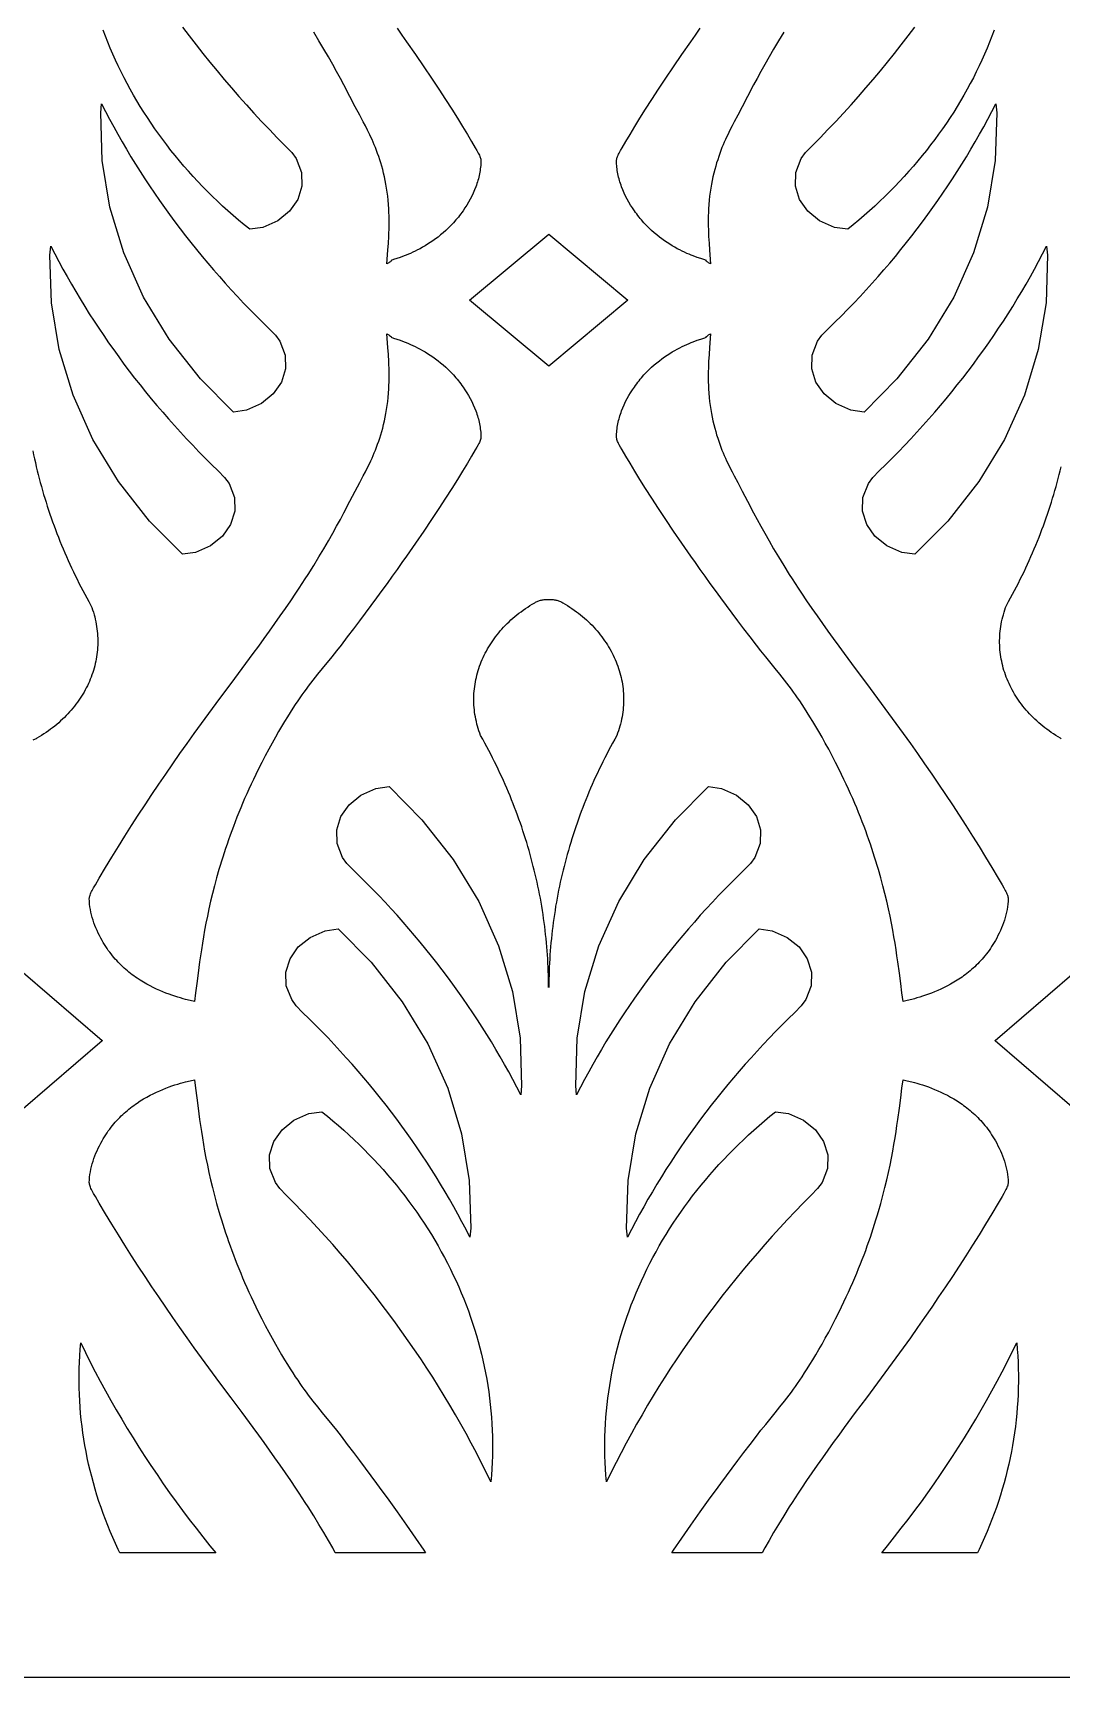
# Model space of a CAD drawing. Extents: x -412 to 412, y -418 to 418.
# Drawn here: x -251 to -3.2, y -417.5 to -21.1 of the extents above; entities that cross this region are included whole.
import ezdxf

# ---------------------------------------------------------------- set-up
doc = ezdxf.new("R2010")
doc.units = 0
doc.layers.add('LAYER_1', color=18, linetype='CONTINUOUS')

msp = doc.modelspace()

# ---------------------------------------------------------------- linework, layer by layer
at = {"layer": 'LAYER_1'}
for points in [[(-412.5, -417.5), (412.5, -417.5), (412.5, 417.5), (-412.5, 417.5)], [(-233.49, -40.05), (-232.52, -41.88), (-231.53, -43.7), (-230.52, -45.52), (-229.49, -47.33), (-228.44, -49.13), (-227.36, -50.92), (-226.27, -52.7), (-225.16, -54.47), (-224.02, -56.23), (-222.87, -57.98), (-221.7, -59.72), (-220.5, -61.46), (-219.29, -63.18), (-218.05, -64.89), (-216.8, -66.6), (-215.53, -68.29), (-214.23, -69.97), (-212.92, -71.64), (-211.59, -73.3), (-210.24, -74.96), (-208.87, -76.6), (-207.48, -78.22), (-206.07, -79.84), (-204.64, -81.45), (-203.19, -83.04), (-201.73, -84.63), (-200.24, -86.2), (-198.74, -87.76), (-197.22, -89.31), (-195.68, -90.85), (-194.12, -92.37), (-192.54, -93.96), (-191.48, -95.43), (-190.19, -98.76), (-190.1, -102.07), (-191.1, -105.27), (-193.08, -108.13), (-195.93, -110.44), (-199.53, -112.01), (-202.69, -112.48), (-210.62, -104.5), (-218.14, -94.92), (-224.31, -84.76), (-229.08, -74.12), (-232.42, -63.11), (-234.29, -51.82), (-234.66, -40.36), (-234.43, -38.2)], [(-18.75, -40.36), (-19.12, -51.82), (-20.99, -63.11), (-24.33, -74.12), (-29.1, -84.76), (-35.27, -94.92), (-42.79, -104.5), (-50.71, -112.48), (-53.88, -112.01), (-57.48, -110.44), (-60.33, -108.13), (-62.31, -105.27), (-63.31, -102.07), (-63.22, -98.76), (-61.93, -95.43), (-60.87, -93.96), (-59.29, -92.37), (-57.73, -90.85), (-56.19, -89.31), (-54.67, -87.76), (-53.17, -86.2), (-51.68, -84.63), (-50.22, -83.04), (-48.77, -81.45), (-47.34, -79.84), (-45.93, -78.22), (-44.54, -76.6), (-43.17, -74.96), (-41.82, -73.3), (-40.49, -71.64), (-39.18, -69.97), (-37.88, -68.29), (-36.61, -66.6), (-35.36, -64.89), (-34.12, -63.18), (-32.91, -61.46), (-31.71, -59.72), (-30.54, -57.98), (-29.39, -56.23), (-28.25, -54.47), (-27.14, -52.7), (-26.05, -50.92), (-24.97, -49.13), (-23.92, -47.33), (-22.89, -45.52), (-21.88, -43.7), (-20.89, -41.88), (-19.92, -40.05), (-18.98, -38.2)], [(-107.64, -85.48), (-126.7, -101.39), (-145.77, -85.48), (-126.7, -69.57)], [(-245.73, -74.36), (-244.76, -76.19), (-243.77, -78.02), (-242.76, -79.83), (-241.73, -81.64), (-240.68, -83.44), (-239.61, -85.23), (-238.52, -87.01), (-237.4, -88.78), (-236.27, -90.54), (-235.12, -92.3), (-233.94, -94.04), (-232.75, -95.77), (-231.53, -97.49), (-230.3, -99.21), (-229.05, -100.91), (-227.77, -102.6), (-226.48, -104.29), (-225.17, -105.96), (-223.83, -107.62), (-222.48, -109.27), (-221.11, -110.91), (-219.72, -112.54), (-218.31, -114.16), (-216.88, -115.76), (-215.44, -117.36), (-213.97, -118.94), (-212.49, -120.51), (-210.98, -122.08), (-209.46, -123.62), (-207.92, -125.16), (-206.36, -126.69), (-204.79, -128.27), (-203.73, -129.75), (-202.43, -133.07), (-202.35, -136.39), (-203.35, -139.59), (-205.33, -142.45), (-208.17, -144.76), (-211.78, -146.32), (-214.94, -146.79), (-222.87, -138.81), (-230.39, -129.23), (-236.55, -119.07), (-241.32, -108.44), (-244.67, -97.42), (-246.54, -86.14), (-246.9, -74.67), (-246.68, -72.52)], [(-6.51, -74.67), (-6.87, -86.14), (-8.74, -97.42), (-12.08, -108.44), (-16.86, -119.07), (-23.02, -129.23), (-30.54, -138.81), (-38.47, -146.79), (-41.63, -146.32), (-45.24, -144.76), (-48.08, -142.45), (-50.06, -139.59), (-51.06, -136.39), (-50.98, -133.07), (-49.68, -129.75), (-48.62, -128.27), (-47.05, -126.69), (-45.49, -125.16), (-43.95, -123.62), (-42.43, -122.08), (-40.92, -120.51), (-39.44, -118.94), (-37.97, -117.36), (-36.52, -115.76), (-35.1, -114.16), (-33.69, -112.54), (-32.3, -110.91), (-30.93, -109.27), (-29.57, -107.62), (-28.24, -105.96), (-26.93, -104.29), (-25.64, -102.6), (-24.36, -100.91), (-23.11, -99.21), (-21.88, -97.49), (-20.66, -95.77), (-19.47, -94.04), (-18.29, -92.3), (-17.14, -90.54), (-16.01, -88.78), (-14.89, -87.01), (-13.8, -85.23), (-12.73, -83.44), (-11.68, -81.64), (-10.64, -79.83), (-9.63, -78.02), (-8.65, -76.19), (-7.68, -74.36), (-6.73, -72.52)], [(-165.24, -93.91), (-165.03, -94.04), (-164.85, -94.16), (-164.72, -94.26), (-164.67, -94.31), (-164.64, -94.35), (-164.63, -94.39), (-164.63, -94.42), (-164.66, -94.45), (-164.7, -94.47), (-164.08, -94.66), (-163.33, -94.9), (-162.49, -95.19), (-161.54, -95.54), (-161.04, -95.73), (-160.52, -95.95), (-159.99, -96.18), (-159.43, -96.43), (-158.87, -96.7), (-158.29, -96.99), (-157.7, -97.3), (-157.1, -97.63), (-156.49, -97.99), (-155.87, -98.36), (-155.25, -98.76), (-154.62, -99.19), (-153.99, -99.64), (-153.37, -100.11), (-152.74, -100.61), (-152.11, -101.14), (-151.49, -101.7), (-150.87, -102.28), (-150.26, -102.9), (-149.65, -103.55), (-149.06, -104.22), (-148.77, -104.57), (-148.48, -104.93), (-148.19, -105.3), (-147.9, -105.67), (-147.62, -106.06), (-147.35, -106.45), (-146.89, -107.12), (-146.45, -107.82), (-146.03, -108.52), (-145.63, -109.24), (-145.25, -109.97), (-144.9, -110.72), (-144.57, -111.47), (-144.27, -112.23), (-144.13, -112.61), (-144, -113), (-143.87, -113.38), (-143.75, -113.77), (-143.65, -114.16), (-143.55, -114.55), (-143.45, -114.95), (-143.37, -115.34), (-143.3, -115.73), (-143.23, -116.13), (-143.18, -116.52), (-143.13, -116.92), (-143.09, -117.31), (-143.07, -117.71), (-143.05, -118.11), (-143.05, -118.5), (-143.06, -118.68), (-143.09, -118.88), (-143.15, -119.09), (-143.22, -119.31), (-143.31, -119.55), (-143.42, -119.81), (-143.55, -120.08), (-143.69, -120.36), (-144.03, -120.97), (-144.41, -121.63), (-145.29, -123.14), (-146.31, -124.85), (-147.44, -126.72), (-148.69, -128.75), (-150.06, -130.93), (-151.55, -133.26), (-153.17, -135.75), (-154.92, -138.39), (-156.79, -141.18), (-158.8, -144.11), (-160.94, -147.2), (-162.06, -148.79), (-163.22, -150.42), (-164.41, -152.09), (-165.64, -153.79), (-166.9, -155.53), (-168.2, -157.3), (-169.53, -159.11), (-170.9, -160.95), (-172.31, -162.83), (-173.75, -164.74), (-175.23, -166.69), (-176.75, -168.66), (-177.86, -170.09), (-178.99, -171.5), (-181.28, -174.31), (-182.41, -175.72), (-183.54, -177.14), (-184.09, -177.86), (-184.64, -178.57), (-185.18, -179.3), (-185.71, -180.02), (-186.16, -180.67), (-186.66, -181.38), (-187.19, -182.15), (-187.76, -183), (-188.36, -183.91), (-188.99, -184.9), (-189.66, -185.95), (-190.35, -187.08), (-191.06, -188.27), (-191.81, -189.54), (-192.57, -190.88), (-193.36, -192.3), (-194.17, -193.78), (-195, -195.34), (-195.85, -196.98), (-196.71, -198.69), (-197.29, -199.88), (-197.86, -201.06), (-198.41, -202.23), (-198.94, -203.39), (-199.46, -204.54), (-199.97, -205.69), (-200.46, -206.83), (-200.93, -207.95), (-201.39, -209.07), (-201.84, -210.19), (-202.27, -211.29), (-202.69, -212.38), (-203.09, -213.47), (-203.48, -214.54), (-203.86, -215.61), (-204.22, -216.67), (-204.58, -217.71), (-204.92, -218.75), (-205.25, -219.78), (-205.57, -220.8), (-205.87, -221.81), (-206.17, -222.81), (-206.73, -224.78), (-207.24, -226.71), (-207.72, -228.6), (-208.16, -230.44), (-208.57, -232.24), (-208.95, -234), (-209.29, -235.72), (-209.61, -237.38), (-209.9, -239.01), (-210.16, -240.58), (-210.4, -242.11), (-210.63, -243.59), (-210.83, -245.02), (-211.2, -247.74), (-211.52, -250.24), (-211.81, -252.54), (-212.09, -254.61), (-213.08, -254.38), (-214.2, -254.1), (-214.81, -253.93), (-215.44, -253.75), (-216.1, -253.56), (-216.78, -253.35), (-217.48, -253.11), (-218.19, -252.86), (-218.93, -252.59), (-219.68, -252.29), (-220.44, -251.97), (-221.21, -251.63), (-221.98, -251.26), (-222.77, -250.86), (-223.55, -250.43), (-224.34, -249.98), (-225.13, -249.49), (-225.91, -248.97), (-226.3, -248.7), (-226.69, -248.42), (-227.08, -248.14), (-227.46, -247.84), (-227.85, -247.54), (-228.23, -247.22), (-228.6, -246.9), (-228.98, -246.57), (-229.35, -246.23), (-229.72, -245.87), (-230.08, -245.51), (-230.44, -245.14), (-230.79, -244.76), (-231.14, -244.37), (-231.49, -243.97), (-231.83, -243.56), (-232.16, -243.14), (-232.49, -242.71), (-232.82, -242.27), (-233.13, -241.81), (-233.44, -241.35), (-233.74, -240.88), (-234.04, -240.39), (-234.33, -239.89), (-234.65, -239.3), (-234.96, -238.71), (-235.26, -238.11), (-235.54, -237.49), (-235.81, -236.88), (-236.06, -236.25), (-236.29, -235.62), (-236.5, -234.99), (-236.7, -234.35), (-236.87, -233.71), (-237.02, -233.06), (-237.15, -232.41), (-237.25, -231.76), (-237.33, -231.11), (-237.38, -230.45), (-237.4, -229.8), (-237.39, -229.61), (-237.36, -229.4), (-237.3, -229.17), (-237.22, -228.94), (-237.12, -228.68), (-237.01, -228.41), (-236.87, -228.12), (-236.72, -227.82), (-236.36, -227.18), (-235.95, -226.47), (-235.01, -224.86), (-233.49, -222.31), (-231.95, -219.77), (-230.4, -217.23), (-228.82, -214.71), (-227.23, -212.2), (-225.61, -209.69), (-223.98, -207.2), (-222.33, -204.71), (-220.67, -202.23), (-218.99, -199.76), (-217.29, -197.3), (-215.58, -194.85), (-213.85, -192.41), (-212.11, -189.98), (-210.35, -187.56), (-208.58, -185.14), (-205.92, -181.54), (-203.25, -177.94), (-200.58, -174.34), (-197.92, -170.74), (-196.59, -168.93), (-195.28, -167.12), (-193.97, -165.3), (-192.67, -163.48), (-191.39, -161.66), (-190.11, -159.82), (-188.85, -157.98), (-187.6, -156.13), (-186.84, -154.97), (-186.09, -153.84), (-185.37, -152.72), (-184.67, -151.62), (-183.33, -149.48), (-182.07, -147.41), (-180.89, -145.43), (-179.79, -143.54), (-178.76, -141.72), (-177.8, -140), (-176.91, -138.36), (-176.07, -136.81), (-174.59, -133.98), (-173.32, -131.53), (-172.24, -129.46), (-171.38, -127.85), (-170.88, -126.91), (-170.36, -125.89), (-169.83, -124.79), (-169.55, -124.21), (-169.28, -123.6), (-169, -122.98), (-168.73, -122.33), (-168.46, -121.66), (-168.19, -120.97), (-167.93, -120.25), (-167.67, -119.52), (-167.42, -118.76), (-167.17, -117.98), (-166.93, -117.18), (-166.71, -116.36), (-166.49, -115.51), (-166.29, -114.64), (-166.1, -113.75), (-165.92, -112.84), (-165.76, -111.9), (-165.62, -110.94), (-165.49, -109.96), (-165.38, -108.96), (-165.29, -107.93), (-165.23, -106.88), (-165.19, -106.05), (-165.16, -105.23), (-165.15, -104.4), (-165.15, -103.57), (-165.16, -102.74), (-165.18, -101.92), (-165.21, -101.09), (-165.25, -100.26), (-165.34, -98.61), (-165.46, -96.95), (-165.71, -93.65)], [(-87.95, -96.95), (-88.06, -98.61), (-88.16, -100.26), (-88.2, -101.09), (-88.22, -101.92), (-88.24, -102.74), (-88.26, -103.57), (-88.26, -104.4), (-88.24, -105.23), (-88.22, -106.05), (-88.18, -106.88), (-88.11, -107.93), (-88.03, -108.96), (-87.92, -109.96), (-87.79, -110.94), (-87.65, -111.9), (-87.49, -112.84), (-87.31, -113.75), (-87.12, -114.64), (-86.92, -115.51), (-86.7, -116.36), (-86.47, -117.18), (-86.24, -117.98), (-85.99, -118.76), (-85.74, -119.52), (-85.48, -120.25), (-85.22, -120.97), (-84.95, -121.66), (-84.68, -122.33), (-84.4, -122.98), (-84.13, -123.6), (-83.86, -124.21), (-83.58, -124.79), (-83.05, -125.89), (-82.53, -126.91), (-82.03, -127.85), (-81.17, -129.46), (-80.09, -131.53), (-78.82, -133.98), (-77.33, -136.81), (-76.5, -138.36), (-75.61, -140), (-74.65, -141.72), (-73.62, -143.54), (-72.51, -145.43), (-71.34, -147.41), (-70.08, -149.48), (-68.74, -151.62), (-68.04, -152.72), (-67.32, -153.84), (-66.57, -154.97), (-65.8, -156.13), (-64.56, -157.98), (-63.3, -159.82), (-62.02, -161.66), (-60.74, -163.48), (-59.44, -165.3), (-58.13, -167.12), (-56.81, -168.93), (-55.49, -170.74), (-52.83, -174.34), (-50.16, -177.94), (-47.49, -181.54), (-44.82, -185.14), (-43.06, -187.56), (-41.3, -189.98), (-39.56, -192.41), (-37.83, -194.85), (-36.12, -197.3), (-34.42, -199.76), (-32.74, -202.23), (-31.08, -204.71), (-29.43, -207.2), (-27.8, -209.69), (-26.18, -212.2), (-24.59, -214.71), (-23.01, -217.23), (-21.46, -219.77), (-19.92, -222.31), (-18.4, -224.86), (-17.46, -226.47), (-17.05, -227.18), (-16.69, -227.82), (-16.54, -228.12), (-16.4, -228.41), (-16.28, -228.68), (-16.19, -228.94), (-16.11, -229.17), (-16.05, -229.4), (-16.02, -229.61), (-16.01, -229.8), (-16.03, -230.45), (-16.08, -231.11), (-16.16, -231.76), (-16.26, -232.41), (-16.39, -233.06), (-16.54, -233.71), (-16.71, -234.35), (-16.91, -234.99), (-17.12, -235.62), (-17.35, -236.25), (-17.6, -236.88), (-17.87, -237.49), (-18.15, -238.11), (-18.45, -238.71), (-18.76, -239.3), (-19.08, -239.89), (-19.37, -240.39), (-19.67, -240.88), (-19.97, -241.35), (-20.28, -241.81), (-20.59, -242.27), (-20.92, -242.71), (-21.25, -243.14), (-21.58, -243.56), (-21.92, -243.97), (-22.26, -244.37), (-22.61, -244.76), (-22.97, -245.14), (-23.33, -245.51), (-23.69, -245.87), (-24.06, -246.23), (-24.43, -246.57), (-24.8, -246.9), (-25.18, -247.22), (-25.56, -247.54), (-25.94, -247.84), (-26.33, -248.14), (-26.72, -248.42), (-27.11, -248.7), (-27.5, -248.97), (-28.28, -249.49), (-29.07, -249.98), (-29.86, -250.43), (-30.64, -250.86), (-31.43, -251.26), (-32.2, -251.63), (-32.97, -251.97), (-33.73, -252.29), (-34.48, -252.59), (-35.22, -252.86), (-35.93, -253.11), (-36.63, -253.35), (-37.31, -253.56), (-37.97, -253.75), (-38.6, -253.93), (-39.21, -254.1), (-40.33, -254.38), (-41.31, -254.61), (-41.6, -252.54), (-41.89, -250.24), (-42.21, -247.74), (-42.58, -245.02), (-42.78, -243.59), (-43, -242.11), (-43.25, -240.58), (-43.51, -239.01), (-43.8, -237.38), (-44.12, -235.72), (-44.46, -234), (-44.84, -232.24), (-45.24, -230.44), (-45.69, -228.6), (-46.16, -226.71), (-46.68, -224.78), (-47.24, -222.81), (-47.54, -221.81), (-47.84, -220.8), (-48.16, -219.78), (-48.49, -218.75), (-48.83, -217.71), (-49.18, -216.67), (-49.55, -215.61), (-49.93, -214.54), (-50.32, -213.47), (-50.72, -212.38), (-51.14, -211.29), (-51.57, -210.19), (-52.02, -209.07), (-52.48, -207.95), (-52.95, -206.83), (-53.44, -205.69), (-53.95, -204.54), (-54.46, -203.39), (-55, -202.23), (-55.55, -201.06), (-56.12, -199.88), (-56.7, -198.69), (-57.56, -196.98), (-58.41, -195.34), (-59.24, -193.78), (-60.05, -192.3), (-60.83, -190.88), (-61.6, -189.54), (-62.34, -188.27), (-63.06, -187.08), (-63.75, -185.95), (-64.42, -184.9), (-65.05, -183.91), (-65.65, -183), (-66.22, -182.15), (-66.75, -181.38), (-67.24, -180.67), (-67.7, -180.02), (-68.23, -179.3), (-68.77, -178.57), (-69.32, -177.86), (-69.87, -177.14), (-71, -175.72), (-72.13, -174.31), (-74.42, -171.5), (-75.55, -170.09), (-76.66, -168.66), (-78.18, -166.69), (-79.66, -164.74), (-81.1, -162.83), (-82.51, -160.95), (-83.88, -159.11), (-85.21, -157.3), (-86.51, -155.53), (-87.77, -153.79), (-89, -152.09), (-90.19, -150.42), (-91.34, -148.79), (-92.47, -147.2), (-94.61, -144.11), (-96.62, -141.18), (-98.49, -138.39), (-100.24, -135.75), (-101.86, -133.26), (-103.35, -130.93), (-104.72, -128.75), (-105.97, -126.72), (-107.1, -124.85), (-108.12, -123.14), (-109, -121.63), (-109.38, -120.97), (-109.71, -120.36), (-109.86, -120.08), (-109.99, -119.81), (-110.1, -119.55), (-110.19, -119.31), (-110.26, -119.09), (-110.32, -118.88), (-110.35, -118.68), (-110.36, -118.5), (-110.36, -118.11), (-110.34, -117.71), (-110.31, -117.31), (-110.28, -116.92), (-110.23, -116.52), (-110.18, -116.13), (-110.11, -115.73), (-110.04, -115.34), (-109.96, -114.95), (-109.86, -114.55), (-109.76, -114.16), (-109.65, -113.77), (-109.54, -113.38), (-109.41, -113), (-109.28, -112.61), (-109.14, -112.23), (-108.84, -111.47), (-108.51, -110.72), (-108.16, -109.97), (-107.78, -109.24), (-107.38, -108.52), (-106.96, -107.82), (-106.52, -107.12), (-106.06, -106.45), (-105.78, -106.06), (-105.5, -105.67), (-105.22, -105.3), (-104.93, -104.93), (-104.64, -104.57), (-104.35, -104.22), (-103.76, -103.55), (-103.15, -102.9), (-102.54, -102.28), (-101.92, -101.7), (-101.3, -101.14), (-100.67, -100.61), (-100.04, -100.11), (-99.41, -99.64), (-98.79, -99.19), (-98.16, -98.76), (-97.54, -98.36), (-96.92, -97.99), (-96.31, -97.63), (-95.71, -97.3), (-95.12, -96.99), (-94.54, -96.7), (-93.97, -96.43), (-93.42, -96.18), (-92.89, -95.95), (-92.37, -95.73), (-91.86, -95.54), (-90.92, -95.19), (-90.08, -94.9), (-89.33, -94.66), (-88.71, -94.47), (-88.75, -94.45), (-88.77, -94.42), (-88.78, -94.39), (-88.77, -94.35), (-88.73, -94.31), (-88.69, -94.26), (-88.56, -94.16), (-88.38, -94.04), (-88.17, -93.91), (-87.69, -93.65)], [(-126.04, -157.68), (-125.82, -157.69), (-125.6, -157.71), (-125.38, -157.73), (-125.16, -157.77), (-124.95, -157.81), (-124.73, -157.86), (-124.52, -157.92), (-124.31, -157.99), (-124.11, -158.07), (-123.9, -158.16), (-123.71, -158.25), (-123.51, -158.36), (-123.33, -158.47), (-122.75, -158.81), (-122.19, -159.15), (-121.64, -159.51), (-121.1, -159.87), (-120.56, -160.24), (-120.04, -160.62), (-119.53, -161.01), (-119.04, -161.4), (-118.55, -161.8), (-118.07, -162.21), (-117.6, -162.62), (-117.15, -163.05), (-116.7, -163.48), (-116.27, -163.91), (-115.85, -164.35), (-115.44, -164.8), (-115.04, -165.25), (-114.65, -165.71), (-114.28, -166.18), (-113.91, -166.65), (-113.56, -167.13), (-113.22, -167.61), (-112.89, -168.1), (-112.57, -168.59), (-112.26, -169.09), (-111.97, -169.59), (-111.69, -170.1), (-111.42, -170.61), (-111.16, -171.12), (-110.91, -171.64), (-110.68, -172.16), (-110.46, -172.69), (-110.25, -173.22), (-110.06, -173.75), (-109.87, -174.29), (-109.7, -174.83), (-109.54, -175.37), (-109.4, -175.91), (-109.27, -176.46), (-109.15, -177.01), (-109.04, -177.56), (-108.95, -178.12), (-108.87, -178.67), (-108.8, -179.23), (-108.74, -179.79), (-108.7, -180.35), (-108.67, -180.91), (-108.66, -181.47), (-108.66, -182.04), (-108.67, -182.6), (-108.7, -183.17), (-108.74, -183.73), (-108.79, -184.3), (-108.86, -184.87), (-108.94, -185.43), (-109.03, -186), (-109.14, -186.57), (-109.27, -187.13), (-109.4, -187.7), (-109.56, -188.26), (-109.72, -188.82), (-109.9, -189.38), (-110.1, -189.94), (-110.3, -190.5), (-110.8, -191.39), (-111.3, -192.29), (-111.78, -193.18), (-112.26, -194.08), (-112.73, -194.98), (-113.19, -195.89), (-113.64, -196.79), (-114.09, -197.7), (-114.53, -198.61), (-114.96, -199.53), (-115.39, -200.44), (-115.8, -201.36), (-116.21, -202.28), (-116.61, -203.2), (-117, -204.12), (-117.39, -205.05), (-117.77, -205.98), (-118.14, -206.91), (-118.5, -207.84), (-118.85, -208.77), (-119.2, -209.71), (-119.54, -210.64), (-119.87, -211.58), (-120.2, -212.52), (-120.51, -213.47), (-120.82, -214.41), (-121.12, -215.36), (-121.41, -216.3), (-121.7, -217.25), (-121.97, -218.2), (-122.24, -219.16), (-122.5, -220.11), (-122.76, -221.07), (-123, -222.02), (-123.24, -222.98), (-123.47, -223.94), (-123.69, -224.9), (-123.91, -225.86), (-124.11, -226.83), (-124.31, -227.79), (-124.5, -228.76), (-124.68, -229.72), (-124.86, -230.69), (-125.03, -231.66), (-125.18, -232.63), (-125.33, -233.6), (-125.48, -234.57), (-125.61, -235.55), (-125.74, -236.52), (-125.86, -237.5), (-125.97, -238.47), (-126.07, -239.45), (-126.17, -240.43), (-126.25, -241.41), (-126.33, -242.39), (-126.4, -243.37), (-126.46, -244.35), (-126.52, -245.33), (-126.56, -246.31), (-126.6, -247.29), (-126.63, -248.27), (-126.65, -249.26), (-126.66, -249.9), (-126.66, -250.09), (-126.67, -251.22), (-126.67, -250.24), (-126.66, -249.9), (-126.66, -248.96), (-126.68, -247.82), (-126.7, -246.69), (-126.73, -247.82), (-126.74, -248.96), (-126.75, -249.9), (-126.74, -250.24), (-126.73, -251.22), (-126.75, -250.09), (-126.75, -249.9), (-126.75, -249.26), (-126.78, -248.27), (-126.81, -247.29), (-126.84, -246.31), (-126.89, -245.33), (-126.95, -244.35), (-127.01, -243.37), (-127.08, -242.39), (-127.16, -241.41), (-127.24, -240.43), (-127.34, -239.45), (-127.44, -238.47), (-127.55, -237.5), (-127.67, -236.52), (-127.8, -235.55), (-127.93, -234.57), (-128.07, -233.6), (-128.23, -232.63), (-128.38, -231.66), (-128.55, -230.69), (-128.72, -229.72), (-128.91, -228.76), (-129.1, -227.79), (-129.3, -226.83), (-129.5, -225.86), (-129.72, -224.9), (-129.94, -223.94), (-130.17, -222.98), (-130.41, -222.02), (-130.65, -221.07), (-130.9, -220.11), (-131.17, -219.16), (-131.43, -218.2), (-131.71, -217.25), (-132, -216.3), (-132.29, -215.36), (-132.59, -214.41), (-132.9, -213.47), (-133.21, -212.52), (-133.54, -211.58), (-133.87, -210.64), (-134.21, -209.71), (-134.55, -208.77), (-134.91, -207.84), (-135.27, -206.91), (-135.64, -205.98), (-136.02, -205.05), (-136.41, -204.12), (-136.8, -203.2), (-137.2, -202.28), (-137.61, -201.36), (-138.02, -200.44), (-138.45, -199.53), (-138.88, -198.61), (-139.32, -197.7), (-139.76, -196.79), (-140.22, -195.89), (-140.68, -194.98), (-141.15, -194.08), (-141.63, -193.18), (-142.11, -192.29), (-142.6, -191.39), (-143.1, -190.5), (-143.31, -189.94), (-143.51, -189.38), (-143.69, -188.82), (-143.85, -188.26), (-144, -187.7), (-144.14, -187.13), (-144.27, -186.57), (-144.37, -186), (-144.47, -185.43), (-144.55, -184.87), (-144.62, -184.3), (-144.67, -183.73), (-144.71, -183.17), (-144.74, -182.6), (-144.75, -182.04), (-144.75, -181.47), (-144.73, -180.91), (-144.71, -180.35), (-144.67, -179.79), (-144.61, -179.23), (-144.54, -178.67), (-144.46, -178.12), (-144.37, -177.56), (-144.26, -177.01), (-144.14, -176.46), (-144.01, -175.91), (-143.87, -175.37), (-143.71, -174.83), (-143.54, -174.29), (-143.35, -173.75), (-143.16, -173.22), (-142.95, -172.69), (-142.73, -172.16), (-142.49, -171.64), (-142.25, -171.12), (-141.99, -170.61), (-141.72, -170.1), (-141.44, -169.59), (-141.15, -169.09), (-140.84, -168.59), (-140.52, -168.1), (-140.19, -167.61), (-139.85, -167.13), (-139.5, -166.65), (-139.13, -166.18), (-138.76, -165.71), (-138.37, -165.25), (-137.97, -164.8), (-137.56, -164.35), (-137.14, -163.91), (-136.71, -163.48), (-136.26, -163.05), (-135.81, -162.62), (-135.34, -162.21), (-134.86, -161.8), (-134.37, -161.4), (-133.87, -161.01), (-133.36, -160.62), (-132.84, -160.24), (-132.31, -159.87), (-131.77, -159.51), (-131.22, -159.15), (-130.66, -158.81), (-130.08, -158.47), (-129.89, -158.36), (-129.7, -158.25), (-129.5, -158.16), (-129.3, -158.07), (-129.1, -157.99), (-128.89, -157.92), (-128.68, -157.86), (-128.46, -157.81), (-128.25, -157.77), (-128.03, -157.73), (-127.81, -157.71), (-127.59, -157.69), (-127.37, -157.68), (-127.15, -157.68), (-126.93, -157.69), (-126.7, -157.7), (-126.48, -157.69), (-126.26, -157.68)], [(-157.25, -210.79), (-149.73, -220.36), (-143.57, -230.52), (-138.79, -241.16), (-135.45, -252.17), (-133.58, -263.46), (-133.22, -274.92), (-133.44, -277.08), (-134.39, -275.24), (-135.35, -273.4), (-136.34, -271.58), (-137.35, -269.76), (-138.39, -267.95), (-139.44, -266.15), (-140.51, -264.36), (-141.6, -262.58), (-142.72, -260.81), (-143.85, -259.05), (-145, -257.3), (-146.18, -255.56), (-147.37, -253.82), (-148.59, -252.1), (-149.82, -250.39), (-151.07, -248.68), (-152.35, -246.99), (-153.64, -245.31), (-154.95, -243.64), (-156.28, -241.98), (-157.64, -240.33), (-159.01, -238.69), (-160.4, -237.06), (-161.81, -235.44), (-163.23, -233.83), (-164.68, -232.24), (-166.15, -230.65), (-167.63, -229.08), (-169.13, -227.52), (-170.66, -225.97), (-172.2, -224.43), (-173.76, -222.91), (-175.33, -221.32), (-176.39, -219.85), (-177.68, -216.52), (-177.77, -213.21), (-176.77, -210.01), (-174.79, -207.15), (-171.94, -204.84), (-168.34, -203.27), (-165.18, -202.8)], [(-85.07, -203.27), (-81.46, -204.84), (-78.62, -207.15), (-76.64, -210.01), (-75.64, -213.21), (-75.72, -216.52), (-77.02, -219.85), (-78.08, -221.32), (-79.65, -222.91), (-81.21, -224.43), (-82.75, -225.97), (-84.27, -227.52), (-85.78, -229.08), (-87.26, -230.65), (-88.73, -232.24), (-90.17, -233.83), (-91.6, -235.44), (-93.01, -237.06), (-94.4, -238.69), (-95.77, -240.33), (-97.12, -241.98), (-98.46, -243.64), (-99.77, -245.31), (-101.06, -246.99), (-102.34, -248.68), (-103.59, -250.39), (-104.82, -252.1), (-106.04, -253.82), (-107.23, -255.56), (-108.41, -257.3), (-109.56, -259.05), (-110.69, -260.81), (-111.81, -262.58), (-112.9, -264.36), (-113.97, -266.15), (-115.02, -267.95), (-116.05, -269.76), (-117.06, -271.58), (-118.05, -273.4), (-119.02, -275.24), (-119.97, -277.08), (-120.19, -274.92), (-119.83, -263.46), (-117.96, -252.17), (-114.62, -241.16), (-109.84, -230.52), (-103.68, -220.36), (-96.16, -210.79), (-88.23, -202.8)], [(-169.5, -245.1), (-161.98, -254.68), (-155.81, -264.84), (-151.04, -275.47), (-147.7, -286.49), (-145.83, -297.77), (-145.46, -309.24), (-145.69, -311.39), (-146.63, -309.55), (-147.6, -307.72), (-148.59, -305.89), (-149.6, -304.08), (-150.63, -302.27), (-151.68, -300.47), (-152.76, -298.68), (-153.85, -296.9), (-154.96, -295.13), (-156.09, -293.37), (-157.25, -291.61), (-158.42, -289.87), (-159.62, -288.14), (-160.83, -286.41), (-162.06, -284.7), (-163.32, -283), (-164.59, -281.31), (-165.89, -279.62), (-167.2, -277.95), (-168.53, -276.29), (-169.88, -274.64), (-171.25, -273), (-172.64, -271.37), (-174.05, -269.75), (-175.48, -268.15), (-176.93, -266.55), (-178.39, -264.97), (-179.88, -263.4), (-181.38, -261.83), (-182.9, -260.29), (-184.44, -258.75), (-186, -257.22), (-187.58, -255.64), (-188.64, -254.16), (-189.93, -250.84), (-190.02, -247.52), (-189.02, -244.32), (-187.04, -241.46), (-184.19, -239.15), (-180.59, -237.59), (-177.42, -237.12)], [(-72.82, -237.59), (-69.22, -239.15), (-66.37, -241.46), (-64.39, -244.32), (-63.39, -247.52), (-63.48, -250.84), (-64.77, -254.16), (-65.83, -255.64), (-67.41, -257.22), (-68.97, -258.75), (-70.51, -260.29), (-72.03, -261.83), (-73.53, -263.4), (-75.02, -264.97), (-76.48, -266.55), (-77.93, -268.15), (-79.36, -269.75), (-80.77, -271.37), (-82.16, -273), (-83.53, -274.64), (-84.88, -276.29), (-86.21, -277.95), (-87.52, -279.62), (-88.82, -281.31), (-90.09, -283), (-91.34, -284.7), (-92.58, -286.41), (-93.79, -288.14), (-94.99, -289.87), (-96.16, -291.61), (-97.31, -293.37), (-98.45, -295.13), (-99.56, -296.9), (-100.65, -298.68), (-101.73, -300.47), (-102.78, -302.27), (-103.81, -304.08), (-104.82, -305.89), (-105.81, -307.72), (-106.78, -309.55), (-107.72, -311.39), (-107.95, -309.24), (-107.58, -297.77), (-105.71, -286.49), (-102.37, -275.47), (-97.6, -264.84), (-91.43, -254.68), (-83.91, -245.1), (-75.99, -237.12)], [(-234.3, -264.03), (-234.3, -264.03), (-234.3, -264.04), (-234.3, -264.05), (-234.3, -264.05), (-253.36, -280.47), (-272.42, -264.05), (-272.42, -264.05), (-272.42, -264.04), (-272.42, -264.03), (-272.42, -264.03), (-253.36, -247.61)], [(19.01, -264.03), (19.01, -264.03), (19.01, -264.04), (19.01, -264.05), (19.01, -264.05), (-0.05, -280.47), (-19.11, -264.05), (-19.1, -264.05), (-19.11, -264.04), (-19.1, -264.03), (-19.11, -264.03), (-0.05, -247.61)], [(-211.81, -275.54), (-211.52, -277.84), (-211.2, -280.35), (-210.83, -283.06), (-210.63, -284.49), (-210.4, -285.97), (-210.16, -287.5), (-209.9, -289.07), (-209.61, -290.7), (-209.29, -292.36), (-208.95, -294.08), (-208.57, -295.84), (-208.16, -297.64), (-207.72, -299.48), (-207.24, -301.37), (-206.73, -303.3), (-206.17, -305.27), (-205.87, -306.27), (-205.57, -307.28), (-205.25, -308.3), (-204.92, -309.33), (-204.58, -310.37), (-204.22, -311.41), (-203.86, -312.47), (-203.48, -313.54), (-203.09, -314.61), (-202.69, -315.7), (-202.27, -316.79), (-201.84, -317.89), (-201.39, -319.01), (-200.93, -320.13), (-200.46, -321.26), (-199.97, -322.39), (-199.46, -323.54), (-198.94, -324.69), (-198.41, -325.85), (-197.86, -327.03), (-197.29, -328.2), (-196.71, -329.39), (-195.85, -331.1), (-195, -332.74), (-194.17, -334.3), (-193.36, -335.79), (-192.57, -337.2), (-191.81, -338.54), (-191.06, -339.81), (-190.35, -341), (-189.66, -342.13), (-188.99, -343.18), (-188.36, -344.17), (-187.76, -345.08), (-187.19, -345.93), (-186.66, -346.7), (-186.16, -347.41), (-185.71, -348.06), (-185.18, -348.78), (-184.64, -349.51), (-184.09, -350.23), (-183.54, -350.94), (-182.41, -352.36), (-181.28, -353.77), (-178.99, -356.58), (-177.86, -357.99), (-176.75, -359.42), (-175.23, -361.4), (-173.75, -363.34), (-172.31, -365.25), (-170.9, -367.13), (-169.53, -368.97), (-168.2, -370.78), (-166.9, -372.55), (-165.64, -374.29), (-164.41, -375.99), (-163.22, -377.66), (-162.06, -379.29), (-160.94, -380.88), (-158.8, -383.97), (-156.79, -386.9), (-156.39, -387.5), (-178.13, -387.5), (-178.76, -386.36), (-179.79, -384.54), (-180.89, -382.65), (-182.07, -380.67), (-183.33, -378.6), (-184.67, -376.46), (-185.37, -375.36), (-186.09, -374.25), (-186.84, -373.11), (-187.6, -371.95), (-188.85, -370.1), (-190.11, -368.26), (-191.39, -366.42), (-192.67, -364.6), (-193.97, -362.78), (-195.28, -360.96), (-196.59, -359.15), (-197.92, -357.34), (-200.58, -353.74), (-203.25, -350.14), (-205.92, -346.54), (-208.58, -342.94), (-210.35, -340.52), (-212.11, -338.1), (-213.85, -335.67), (-215.58, -333.23), (-217.29, -330.78), (-218.99, -328.32), (-220.67, -325.85), (-222.33, -323.37), (-223.98, -320.89), (-225.61, -318.39), (-227.23, -315.89), (-228.82, -313.37), (-230.4, -310.85), (-231.95, -308.31), (-233.49, -305.77), (-235.01, -303.22), (-235.95, -301.61), (-236.36, -300.9), (-236.72, -300.26), (-236.87, -299.96), (-237.01, -299.67), (-237.12, -299.4), (-237.22, -299.15), (-237.3, -298.91), (-237.36, -298.68), (-237.39, -298.47), (-237.4, -298.28), (-237.38, -297.63), (-237.33, -296.97), (-237.25, -296.32), (-237.15, -295.67), (-237.02, -295.02), (-236.87, -294.37), (-236.7, -293.73), (-236.5, -293.09), (-236.29, -292.46), (-236.06, -291.83), (-235.81, -291.2), (-235.54, -290.59), (-235.26, -289.97), (-234.96, -289.37), (-234.65, -288.78), (-234.33, -288.19), (-234.04, -287.69), (-233.74, -287.21), (-233.44, -286.73), (-233.13, -286.27), (-232.82, -285.81), (-232.49, -285.37), (-232.16, -284.94), (-231.83, -284.52), (-231.49, -284.11), (-231.14, -283.71), (-230.79, -283.32), (-230.44, -282.94), (-230.08, -282.57), (-229.72, -282.21), (-229.35, -281.86), (-228.98, -281.51), (-228.6, -281.18), (-228.23, -280.86), (-227.85, -280.55), (-227.46, -280.24), (-227.08, -279.94), (-226.69, -279.66), (-226.3, -279.38), (-225.91, -279.11), (-225.13, -278.59), (-224.34, -278.1), (-223.55, -277.65), (-222.77, -277.22), (-221.98, -276.83), (-221.21, -276.45), (-220.44, -276.11), (-219.68, -275.79), (-218.93, -275.49), (-218.19, -275.22), (-217.48, -274.97), (-216.78, -274.73), (-216.1, -274.52), (-215.44, -274.33), (-214.81, -274.15), (-214.2, -273.99), (-213.08, -273.7), (-212.09, -273.47)], [(-40.33, -273.7), (-39.21, -273.99), (-38.6, -274.15), (-37.97, -274.33), (-37.31, -274.52), (-36.63, -274.73), (-35.93, -274.97), (-35.22, -275.22), (-34.48, -275.49), (-33.73, -275.79), (-32.97, -276.11), (-32.2, -276.45), (-31.43, -276.83), (-30.64, -277.22), (-29.86, -277.65), (-29.07, -278.1), (-28.28, -278.59), (-27.5, -279.11), (-27.11, -279.38), (-26.72, -279.66), (-26.33, -279.94), (-25.94, -280.24), (-25.56, -280.55), (-25.18, -280.86), (-24.8, -281.18), (-24.43, -281.51), (-24.06, -281.86), (-23.69, -282.21), (-23.33, -282.57), (-22.97, -282.94), (-22.61, -283.32), (-22.26, -283.71), (-21.92, -284.11), (-21.58, -284.52), (-21.25, -284.94), (-20.92, -285.37), (-20.59, -285.81), (-20.28, -286.27), (-19.97, -286.73), (-19.67, -287.21), (-19.37, -287.69), (-19.08, -288.19), (-18.76, -288.78), (-18.45, -289.37), (-18.15, -289.97), (-17.87, -290.59), (-17.6, -291.2), (-17.35, -291.83), (-17.12, -292.46), (-16.91, -293.09), (-16.71, -293.73), (-16.54, -294.37), (-16.39, -295.02), (-16.26, -295.67), (-16.16, -296.32), (-16.08, -296.97), (-16.03, -297.63), (-16.01, -298.28), (-16.02, -298.47), (-16.05, -298.68), (-16.11, -298.91), (-16.19, -299.15), (-16.28, -299.4), (-16.4, -299.67), (-16.54, -299.96), (-16.69, -300.26), (-17.05, -300.9), (-17.46, -301.61), (-18.4, -303.22), (-19.92, -305.77), (-21.46, -308.31), (-23.01, -310.85), (-24.59, -313.37), (-26.18, -315.89), (-27.8, -318.39), (-29.43, -320.89), (-31.08, -323.37), (-32.74, -325.85), (-34.42, -328.32), (-36.12, -330.78), (-37.83, -333.23), (-39.56, -335.67), (-41.3, -338.1), (-43.06, -340.52), (-44.82, -342.94), (-47.49, -346.54), (-50.16, -350.14), (-52.83, -353.74), (-55.49, -357.34), (-56.81, -359.15), (-58.13, -360.96), (-59.44, -362.78), (-60.74, -364.6), (-62.02, -366.42), (-63.3, -368.26), (-64.56, -370.1), (-65.8, -371.95), (-66.57, -373.11), (-67.32, -374.25), (-68.04, -375.36), (-68.74, -376.46), (-70.08, -378.6), (-71.34, -380.67), (-72.51, -382.65), (-73.62, -384.54), (-74.65, -386.36), (-75.28, -387.5), (-97.02, -387.5), (-96.62, -386.9), (-94.61, -383.97), (-92.47, -380.88), (-91.34, -379.29), (-90.19, -377.66), (-89, -375.99), (-87.77, -374.29), (-86.51, -372.55), (-85.21, -370.78), (-83.88, -368.97), (-82.51, -367.13), (-81.1, -365.25), (-79.66, -363.34), (-78.18, -361.4), (-76.66, -359.42), (-75.55, -357.99), (-74.42, -356.58), (-72.13, -353.77), (-71, -352.36), (-69.87, -350.94), (-69.32, -350.23), (-68.77, -349.51), (-68.23, -348.78), (-67.7, -348.06), (-67.24, -347.41), (-66.75, -346.7), (-66.22, -345.93), (-65.65, -345.08), (-65.05, -344.17), (-64.42, -343.18), (-63.75, -342.13), (-63.06, -341), (-62.34, -339.81), (-61.6, -338.54), (-60.83, -337.2), (-60.05, -335.79), (-59.24, -334.3), (-58.41, -332.74), (-57.56, -331.1), (-56.7, -329.39), (-56.12, -328.2), (-55.55, -327.03), (-55, -325.85), (-54.46, -324.69), (-53.95, -323.54), (-53.44, -322.39), (-52.95, -321.26), (-52.48, -320.13), (-52.02, -319.01), (-51.57, -317.89), (-51.14, -316.79), (-50.72, -315.7), (-50.32, -314.61), (-49.93, -313.54), (-49.55, -312.47), (-49.18, -311.41), (-48.83, -310.37), (-48.49, -309.33), (-48.16, -308.3), (-47.84, -307.28), (-47.54, -306.27), (-47.24, -305.27), (-46.68, -303.3), (-46.16, -301.37), (-45.69, -299.48), (-45.24, -297.64), (-44.84, -295.84), (-44.46, -294.08), (-44.12, -292.36), (-43.8, -290.7), (-43.51, -289.07), (-43.25, -287.5), (-43, -285.97), (-42.78, -284.49), (-42.58, -283.06), (-42.21, -280.35), (-41.89, -277.84), (-41.6, -275.54), (-41.31, -273.47)], [(-180.02, -282.26), (-178.69, -283.37), (-177.39, -284.49), (-176.11, -285.62), (-174.85, -286.77), (-173.61, -287.93), (-172.4, -289.1), (-171.2, -290.29), (-170.02, -291.49), (-168.87, -292.7), (-167.73, -293.92), (-166.62, -295.15), (-165.53, -296.4), (-164.46, -297.66), (-163.42, -298.92), (-162.39, -300.2), (-161.39, -301.49), (-160.41, -302.79), (-159.45, -304.1), (-158.51, -305.42), (-157.59, -306.75), (-156.7, -308.09), (-155.83, -309.44), (-154.98, -310.8), (-154.16, -312.17), (-153.36, -313.54), (-152.58, -314.93), (-151.82, -316.32), (-151.09, -317.73), (-150.38, -319.14), (-149.69, -320.55), (-149.03, -321.98), (-148.39, -323.41), (-147.77, -324.85), (-147.18, -326.3), (-146.61, -327.75), (-146.06, -329.21), (-145.54, -330.68), (-145.04, -332.15), (-144.56, -333.63), (-144.11, -335.12), (-143.69, -336.61), (-143.29, -338.1), (-142.91, -339.61), (-142.56, -341.11), (-142.23, -342.62), (-141.93, -344.14), (-141.65, -345.66), (-141.39, -347.18), (-141.17, -348.71), (-140.96, -350.24), (-140.78, -351.78), (-140.63, -353.32), (-140.5, -354.86), (-140.4, -356.4), (-140.32, -357.95), (-140.27, -359.5), (-140.25, -361.05), (-140.25, -362.61), (-140.27, -364.16), (-140.32, -365.72), (-140.4, -367.28), (-140.51, -368.84), (-140.64, -370.4), (-141.78, -368.06), (-142.95, -365.73), (-144.14, -363.41), (-145.37, -361.09), (-146.61, -358.79), (-147.89, -356.5), (-149.19, -354.23), (-150.52, -351.96), (-151.87, -349.7), (-153.25, -347.46), (-154.66, -345.22), (-156.09, -343), (-157.54, -340.79), (-159.03, -338.6), (-160.53, -336.41), (-162.07, -334.24), (-163.62, -332.08), (-165.21, -329.93), (-166.81, -327.79), (-168.45, -325.67), (-170.1, -323.56), (-171.79, -321.47), (-173.49, -319.39), (-175.22, -317.32), (-176.98, -315.26), (-178.76, -313.22), (-180.56, -311.19), (-182.39, -309.18), (-184.24, -307.18), (-186.12, -305.2), (-188.01, -303.23), (-189.94, -301.27), (-191.51, -299.69), (-192.57, -298.21), (-193.87, -294.89), (-193.95, -291.57), (-192.95, -288.37), (-190.97, -285.51), (-188.13, -283.21), (-184.52, -281.64), (-181.36, -281.17)], [(-68.89, -281.64), (-65.28, -283.21), (-62.44, -285.51), (-60.46, -288.37), (-59.46, -291.57), (-59.54, -294.89), (-60.84, -298.21), (-61.9, -299.69), (-63.47, -301.27), (-65.39, -303.23), (-67.29, -305.2), (-69.17, -307.18), (-71.02, -309.18), (-72.85, -311.19), (-74.65, -313.22), (-76.43, -315.26), (-78.19, -317.32), (-79.92, -319.39), (-81.62, -321.47), (-83.31, -323.56), (-84.96, -325.67), (-86.6, -327.79), (-88.2, -329.93), (-89.79, -332.08), (-91.34, -334.24), (-92.88, -336.41), (-94.38, -338.6), (-95.87, -340.79), (-97.32, -343), (-98.75, -345.22), (-100.16, -347.46), (-101.54, -349.7), (-102.89, -351.96), (-104.22, -354.23), (-105.52, -356.5), (-106.79, -358.79), (-108.04, -361.09), (-109.27, -363.41), (-110.46, -365.73), (-111.63, -368.06), (-112.77, -370.4), (-112.9, -368.84), (-113.01, -367.28), (-113.09, -365.72), (-113.14, -364.16), (-113.16, -362.61), (-113.16, -361.05), (-113.14, -359.5), (-113.09, -357.95), (-113.01, -356.4), (-112.91, -354.86), (-112.78, -353.32), (-112.63, -351.78), (-112.45, -350.24), (-112.24, -348.71), (-112.01, -347.18), (-111.76, -345.66), (-111.48, -344.14), (-111.18, -342.62), (-110.85, -341.11), (-110.5, -339.61), (-110.12, -338.1), (-109.72, -336.61), (-109.29, -335.12), (-108.84, -333.63), (-108.37, -332.15), (-107.87, -330.68), (-107.35, -329.21), (-106.8, -327.75), (-106.23, -326.3), (-105.64, -324.85), (-105.02, -323.41), (-104.38, -321.98), (-103.72, -320.55), (-103.03, -319.14), (-102.32, -317.73), (-101.59, -316.32), (-100.83, -314.93), (-100.05, -313.54), (-99.25, -312.17), (-98.42, -310.8), (-97.58, -309.44), (-96.71, -308.09), (-95.81, -306.75), (-94.9, -305.42), (-93.96, -304.1), (-93, -302.79), (-92.02, -301.49), (-91.02, -300.2), (-89.99, -298.92), (-88.95, -297.66), (-87.88, -296.4), (-86.79, -295.15), (-85.67, -293.92), (-84.54, -292.7), (-83.39, -291.49), (-82.21, -290.29), (-81.01, -289.1), (-79.8, -287.93), (-78.56, -286.77), (-77.3, -285.62), (-76.02, -284.49), (-74.71, -283.37), (-73.39, -282.26), (-72.05, -281.17)], [(-238.34, -339.22), (-237.17, -341.55), (-235.97, -343.87), (-234.75, -346.18), (-233.5, -348.48), (-232.23, -350.77), (-230.93, -353.05), (-229.6, -355.32), (-228.25, -357.58), (-226.87, -359.82), (-225.46, -362.05), (-224.03, -364.27), (-222.58, -366.48), (-221.09, -368.68), (-219.59, -370.87), (-218.05, -373.04), (-216.5, -375.2), (-214.91, -377.35), (-213.3, -379.48), (-211.67, -381.61), (-210.01, -383.71), (-208.33, -385.81), (-206.95, -387.5), (-230.05, -387.5), (-230.43, -386.72), (-231.09, -385.3), (-231.73, -383.87), (-232.35, -382.43), (-232.94, -380.98), (-233.51, -379.53), (-234.06, -378.06), (-234.58, -376.6), (-235.08, -375.12), (-235.55, -373.64), (-236, -372.16), (-236.43, -370.67), (-236.83, -369.17), (-237.21, -367.67), (-237.56, -366.17), (-237.89, -364.66), (-238.19, -363.14), (-238.47, -361.62), (-238.72, -360.1), (-238.95, -358.57), (-239.16, -357.04), (-239.34, -355.5), (-239.49, -353.96), (-239.62, -352.42), (-239.72, -350.88), (-239.8, -349.33), (-239.85, -347.78), (-239.87, -346.23), (-239.87, -344.67), (-239.85, -343.12), (-239.79, -341.56), (-239.72, -340), (-239.61, -338.44), (-239.48, -336.88)], [(-13.8, -338.44), (-13.69, -340), (-13.61, -341.56), (-13.56, -343.12), (-13.54, -344.67), (-13.54, -346.23), (-13.56, -347.78), (-13.61, -349.33), (-13.69, -350.88), (-13.79, -352.42), (-13.92, -353.96), (-14.07, -355.5), (-14.25, -357.04), (-14.46, -358.57), (-14.68, -360.1), (-14.94, -361.62), (-15.22, -363.14), (-15.52, -364.66), (-15.85, -366.17), (-16.2, -367.67), (-16.58, -369.17), (-16.98, -370.67), (-17.41, -372.16), (-17.86, -373.64), (-18.33, -375.12), (-18.83, -376.6), (-19.35, -378.06), (-19.9, -379.53), (-20.47, -380.98), (-21.06, -382.43), (-21.68, -383.87), (-22.32, -385.3), (-22.98, -386.72), (-23.36, -387.5), (-46.46, -387.5), (-45.08, -385.81), (-43.39, -383.71), (-41.74, -381.61), (-40.1, -379.48), (-38.5, -377.35), (-36.91, -375.2), (-35.36, -373.04), (-33.82, -370.87), (-32.32, -368.68), (-30.83, -366.48), (-29.38, -364.27), (-27.95, -362.05), (-26.54, -359.82), (-25.16, -357.58), (-23.81, -355.32), (-22.48, -353.05), (-21.18, -350.77), (-19.9, -348.48), (-18.66, -346.18), (-17.43, -343.87), (-16.24, -341.55), (-15.07, -339.22), (-13.93, -336.88)]]:
    msp.add_lwpolyline(points, close=True, dxfattribs=at)
for points in [[(-214.91, -19.67), (-213.3, -21.8), (-211.67, -23.92), (-210.01, -26.03), (-208.33, -28.13), (-206.63, -30.21), (-204.9, -32.28), (-203.14, -34.33), (-201.36, -36.37), (-199.56, -38.4), (-197.73, -40.41), (-195.88, -42.41), (-194, -44.4), (-192.1, -46.37), (-190.18, -48.32), (-188.61, -49.91), (-187.55, -51.38), (-186.25, -54.71), (-186.17, -58.02), (-187.17, -61.22), (-189.15, -64.08), (-191.99, -66.39), (-195.59, -67.96), (-198.76, -68.43), (-200.1, -67.34), (-201.42, -66.23), (-202.73, -65.11), (-204.01, -63.97), (-205.27, -62.83), (-206.5, -61.67), (-207.72, -60.49), (-208.92, -59.31), (-210.1, -58.11), (-211.25, -56.9), (-212.38, -55.68), (-213.5, -54.44), (-214.59, -53.2), (-215.65, -51.94), (-216.7, -50.67), (-217.73, -49.39), (-218.73, -48.1), (-219.71, -46.8), (-220.67, -45.49), (-221.61, -44.17), (-222.52, -42.84), (-223.42, -41.5), (-224.29, -40.15), (-225.13, -38.8), (-225.96, -37.43), (-226.76, -36.05), (-227.54, -34.67), (-228.3, -33.27), (-229.03, -31.87), (-229.74, -30.46), (-230.43, -29.04), (-231.09, -27.62), (-231.73, -26.18), (-232.35, -24.74), (-232.94, -23.3), (-233.51, -21.84), (-234.06, -20.38)], [(-19.35, -20.38), (-19.9, -21.84), (-20.47, -23.3), (-21.06, -24.74), (-21.68, -26.18), (-22.32, -27.62), (-22.98, -29.04), (-23.67, -30.46), (-24.38, -31.87), (-25.11, -33.27), (-25.87, -34.67), (-26.65, -36.05), (-27.45, -37.43), (-28.28, -38.8), (-29.12, -40.15), (-29.99, -41.5), (-30.89, -42.84), (-31.8, -44.17), (-32.74, -45.49), (-33.7, -46.8), (-34.68, -48.1), (-35.68, -49.39), (-36.71, -50.67), (-37.75, -51.94), (-38.82, -53.2), (-39.91, -54.44), (-41.03, -55.68), (-42.16, -56.9), (-43.31, -58.11), (-44.49, -59.31), (-45.69, -60.49), (-46.9, -61.67), (-48.14, -62.83), (-49.4, -63.97), (-50.68, -65.11), (-51.98, -66.23), (-53.31, -67.34), (-54.65, -68.43), (-57.81, -67.96), (-61.42, -66.39), (-64.26, -64.08), (-66.24, -61.22), (-67.24, -58.02), (-67.16, -54.71), (-65.86, -51.38), (-64.8, -49.91), (-63.23, -48.32), (-61.3, -46.37), (-59.41, -44.4), (-57.53, -42.41), (-55.68, -40.41), (-53.85, -38.4), (-52.05, -36.37), (-50.27, -34.33), (-48.51, -32.28), (-46.78, -30.21), (-45.08, -28.13), (-43.39, -26.03), (-41.74, -23.92), (-40.1, -21.8), (-38.5, -19.67)], [(-163.22, -19.97), (-162.06, -21.61), (-160.94, -23.2), (-158.8, -26.28), (-156.79, -29.22), (-154.92, -32.01), (-153.17, -34.65), (-151.55, -37.13), (-150.06, -39.47), (-148.69, -41.65), (-147.44, -43.68), (-146.31, -45.55), (-145.29, -47.26), (-144.41, -48.76), (-144.03, -49.43), (-143.69, -50.04), (-143.55, -50.32), (-143.42, -50.59), (-143.31, -50.84), (-143.22, -51.08), (-143.15, -51.31), (-143.09, -51.52), (-143.06, -51.71), (-143.05, -51.9), (-143.05, -52.29), (-143.07, -52.69), (-143.09, -53.08), (-143.13, -53.48), (-143.18, -53.88), (-143.23, -54.27), (-143.3, -54.67), (-143.37, -55.06), (-143.45, -55.45), (-143.55, -55.84), (-143.65, -56.24), (-143.75, -56.62), (-143.87, -57.01), (-144, -57.4), (-144.13, -57.78), (-144.27, -58.17), (-144.57, -58.93), (-144.9, -59.68), (-145.25, -60.42), (-145.63, -61.15), (-146.03, -61.87), (-146.45, -62.58), (-146.89, -63.27), (-147.35, -63.95), (-147.62, -64.34), (-147.9, -64.73), (-148.19, -65.1), (-148.48, -65.47), (-148.77, -65.82), (-149.06, -66.17), (-149.65, -66.85), (-150.26, -67.5), (-150.87, -68.11), (-151.49, -68.7), (-152.11, -69.26), (-152.74, -69.78), (-153.37, -70.29), (-153.99, -70.76), (-154.62, -71.21), (-155.25, -71.64), (-155.87, -72.04), (-156.49, -72.41), (-157.1, -72.77), (-157.7, -73.1), (-158.29, -73.41), (-158.87, -73.7), (-159.43, -73.97), (-159.99, -74.22), (-160.52, -74.45), (-161.04, -74.66), (-161.54, -74.86), (-162.49, -75.21), (-163.33, -75.5), (-164.08, -75.73), (-164.7, -75.92), (-164.66, -75.95), (-164.63, -75.97), (-164.63, -76.01), (-164.64, -76.04), (-164.67, -76.09), (-164.72, -76.13), (-164.85, -76.24), (-165.03, -76.36), (-165.24, -76.48), (-165.71, -76.75), (-165.46, -73.45), (-165.34, -71.79), (-165.25, -70.14), (-165.21, -69.31), (-165.18, -68.48), (-165.16, -67.65), (-165.15, -66.83), (-165.15, -66), (-165.16, -65.17), (-165.19, -64.34), (-165.23, -63.52), (-165.29, -62.47), (-165.38, -61.44), (-165.49, -60.43), (-165.62, -59.45), (-165.76, -58.49), (-165.92, -57.56), (-166.1, -56.64), (-166.29, -55.75), (-166.49, -54.89), (-166.71, -54.04), (-166.93, -53.22), (-167.17, -52.41), (-167.42, -51.64), (-167.67, -50.88), (-167.93, -50.14), (-168.19, -49.43), (-168.46, -48.74), (-168.73, -48.07), (-169, -47.42), (-169.28, -46.79), (-169.55, -46.19), (-169.83, -45.61), (-170.36, -44.5), (-170.88, -43.49), (-171.38, -42.55), (-172.24, -40.93), (-173.32, -38.87), (-174.59, -36.42), (-176.07, -33.59), (-176.91, -32.04), (-177.8, -30.4), (-178.76, -28.67), (-179.79, -26.86), (-180.89, -24.96), (-182.07, -22.98), (-183.33, -20.92)], [(-70.08, -20.92), (-71.34, -22.98), (-72.51, -24.96), (-73.62, -26.86), (-74.65, -28.67), (-75.61, -30.4), (-76.5, -32.04), (-77.33, -33.59), (-78.82, -36.42), (-80.09, -38.87), (-81.17, -40.93), (-82.03, -42.55), (-82.53, -43.49), (-83.05, -44.5), (-83.58, -45.61), (-83.86, -46.19), (-84.13, -46.79), (-84.4, -47.42), (-84.68, -48.07), (-84.95, -48.74), (-85.22, -49.43), (-85.48, -50.14), (-85.74, -50.88), (-85.99, -51.64), (-86.24, -52.41), (-86.47, -53.22), (-86.7, -54.04), (-86.92, -54.89), (-87.12, -55.75), (-87.31, -56.64), (-87.49, -57.56), (-87.65, -58.49), (-87.79, -59.45), (-87.92, -60.43), (-88.03, -61.44), (-88.11, -62.47), (-88.18, -63.52), (-88.22, -64.34), (-88.24, -65.17), (-88.26, -66), (-88.26, -66.83), (-88.24, -67.65), (-88.22, -68.48), (-88.2, -69.31), (-88.16, -70.14), (-88.06, -71.79), (-87.95, -73.45), (-87.69, -76.75), (-88.17, -76.48), (-88.38, -76.36), (-88.56, -76.24), (-88.69, -76.13), (-88.73, -76.09), (-88.77, -76.04), (-88.78, -76.01), (-88.77, -75.97), (-88.75, -75.95), (-88.71, -75.92), (-89.33, -75.73), (-90.08, -75.5), (-90.92, -75.21), (-91.86, -74.86), (-92.37, -74.66), (-92.89, -74.45), (-93.42, -74.22), (-93.97, -73.97), (-94.54, -73.7), (-95.12, -73.41), (-95.71, -73.1), (-96.31, -72.77), (-96.92, -72.41), (-97.54, -72.04), (-98.16, -71.64), (-98.79, -71.21), (-99.41, -70.76), (-100.04, -70.29), (-100.67, -69.78), (-101.3, -69.26), (-101.92, -68.7), (-102.54, -68.11), (-103.15, -67.5), (-103.76, -66.85), (-104.35, -66.17), (-104.64, -65.82), (-104.93, -65.47), (-105.22, -65.1), (-105.5, -64.73), (-105.78, -64.34), (-106.06, -63.95), (-106.52, -63.27), (-106.96, -62.58), (-107.38, -61.87), (-107.78, -61.15), (-108.16, -60.42), (-108.51, -59.68), (-108.84, -58.93), (-109.14, -58.17), (-109.28, -57.78), (-109.41, -57.4), (-109.54, -57.01), (-109.65, -56.62), (-109.76, -56.24), (-109.86, -55.84), (-109.96, -55.45), (-110.04, -55.06), (-110.11, -54.67), (-110.18, -54.27), (-110.23, -53.88), (-110.28, -53.48), (-110.31, -53.08), (-110.34, -52.69), (-110.36, -52.29), (-110.36, -51.9), (-110.35, -51.71), (-110.32, -51.52), (-110.26, -51.31), (-110.19, -51.08), (-110.1, -50.84), (-109.99, -50.59), (-109.86, -50.32), (-109.71, -50.04), (-109.38, -49.43), (-109, -48.76), (-108.12, -47.26), (-107.1, -45.55), (-105.97, -43.68), (-104.72, -41.65), (-103.35, -39.47), (-101.86, -37.13), (-100.24, -34.65), (-98.49, -32.01), (-96.62, -29.22), (-94.61, -26.28), (-92.47, -23.2), (-91.34, -21.61), (-90.19, -19.97)], [(-251.02, -121.8), (-250.82, -122.77), (-250.62, -123.73), (-250.4, -124.69), (-250.18, -125.66), (-249.95, -126.62), (-249.71, -127.57), (-249.47, -128.53), (-249.21, -129.49), (-248.95, -130.44), (-248.68, -131.39), (-248.41, -132.34), (-248.12, -133.29), (-247.83, -134.24), (-247.53, -135.18), (-247.22, -136.13), (-246.9, -137.07), (-246.58, -138.01), (-246.25, -138.95), (-245.91, -139.89), (-245.56, -140.82), (-245.21, -141.76), (-244.85, -142.69), (-244.48, -143.62), (-244.1, -144.55), (-243.71, -145.47), (-243.32, -146.4), (-242.92, -147.32), (-242.51, -148.24), (-242.09, -149.15), (-241.67, -150.07), (-241.24, -150.98), (-240.8, -151.89), (-240.35, -152.8), (-239.9, -153.71), (-239.44, -154.61), (-238.97, -155.51), (-238.49, -156.41), (-238.01, -157.31), (-237.51, -158.2), (-237.01, -159.09), (-236.8, -159.65), (-236.61, -160.21), (-236.43, -160.77), (-236.27, -161.34), (-236.11, -161.9), (-235.98, -162.46), (-235.85, -163.03), (-235.74, -163.6), (-235.65, -164.16), (-235.57, -164.73), (-235.5, -165.29), (-235.45, -165.86), (-235.41, -166.43), (-235.38, -166.99), (-235.37, -167.56), (-235.37, -168.12), (-235.38, -168.68), (-235.41, -169.25), (-235.45, -169.81), (-235.51, -170.37), (-235.57, -170.92), (-235.66, -171.48), (-235.75, -172.03), (-235.86, -172.59), (-235.98, -173.13), (-236.11, -173.68), (-236.25, -174.23), (-236.41, -174.77), (-236.58, -175.31), (-236.77, -175.84), (-236.96, -176.38), (-237.17, -176.91), (-237.39, -177.43), (-237.62, -177.96), (-237.87, -178.47), (-238.13, -178.99), (-238.4, -179.5), (-238.68, -180.01), (-238.97, -180.51), (-239.28, -181), (-239.6, -181.5), (-239.93, -181.98), (-240.27, -182.47), (-240.62, -182.94), (-240.98, -183.41), (-241.36, -183.88), (-241.75, -184.34), (-242.15, -184.79), (-242.56, -185.24), (-242.98, -185.68), (-243.41, -186.12), (-243.86, -186.55), (-244.31, -186.97), (-244.78, -187.39), (-245.26, -187.79), (-245.74, -188.2), (-246.24, -188.59), (-246.75, -188.97), (-247.27, -189.35), (-247.81, -189.72), (-248.35, -190.09), (-248.9, -190.44), (-249.46, -190.79), (-250.04, -191.12), (-250.22, -191.24), (-250.42, -191.34), (-250.61, -191.44), (-250.82, -191.52), (-251.02, -191.6)], [(-3.19, -191.24), (-3.37, -191.12), (-3.95, -190.79), (-4.51, -190.44), (-5.06, -190.09), (-5.6, -189.72), (-6.13, -189.35), (-6.66, -188.97), (-7.17, -188.59), (-7.66, -188.2), (-8.15, -187.79), (-8.63, -187.39), (-9.1, -186.97), (-9.55, -186.55), (-10, -186.12), (-10.43, -185.68), (-10.85, -185.24), (-11.26, -184.79), (-11.66, -184.34), (-12.05, -183.88), (-12.42, -183.41), (-12.79, -182.94), (-13.14, -182.47), (-13.48, -181.98), (-13.81, -181.5), (-14.13, -181), (-14.44, -180.51), (-14.73, -180.01), (-15.01, -179.5), (-15.28, -178.99), (-15.54, -178.47), (-15.78, -177.96), (-16.02, -177.43), (-16.24, -176.91), (-16.45, -176.38), (-16.64, -175.84), (-16.83, -175.31), (-17, -174.77), (-17.16, -174.23), (-17.3, -173.68), (-17.43, -173.13), (-17.55, -172.59), (-17.66, -172.03), (-17.75, -171.48), (-17.83, -170.92), (-17.9, -170.37), (-17.96, -169.81), (-18, -169.25), (-18.03, -168.68), (-18.04, -168.12), (-18.04, -167.56), (-18.03, -166.99), (-18, -166.43), (-17.96, -165.86), (-17.91, -165.29), (-17.84, -164.73), (-17.76, -164.16), (-17.66, -163.6), (-17.56, -163.03), (-17.43, -162.46), (-17.3, -161.9), (-17.14, -161.34), (-16.98, -160.77), (-16.8, -160.21), (-16.6, -159.65), (-16.4, -159.09), (-15.9, -158.2), (-15.4, -157.31), (-14.92, -156.41), (-14.44, -155.51), (-13.97, -154.61), (-13.51, -153.71), (-13.06, -152.8), (-12.61, -151.89), (-12.17, -150.98), (-11.74, -150.07), (-11.31, -149.15), (-10.9, -148.24), (-10.49, -147.32), (-10.09, -146.4), (-9.7, -145.47), (-9.31, -144.55), (-8.93, -143.62), (-8.56, -142.69), (-8.2, -141.76), (-7.85, -140.82), (-7.5, -139.89), (-7.16, -138.95), (-6.83, -138.01), (-6.5, -137.07), (-6.19, -136.13), (-5.88, -135.18), (-5.58, -134.24), (-5.29, -133.29), (-5, -132.34), (-4.73, -131.39), (-4.46, -130.44), (-4.2, -129.49), (-3.94, -128.53), (-3.7, -127.57), (-3.46, -126.62), (-3.23, -125.66)]]:
    msp.add_lwpolyline(points, dxfattribs=at)

doc.saveas('drawing.dxf')
